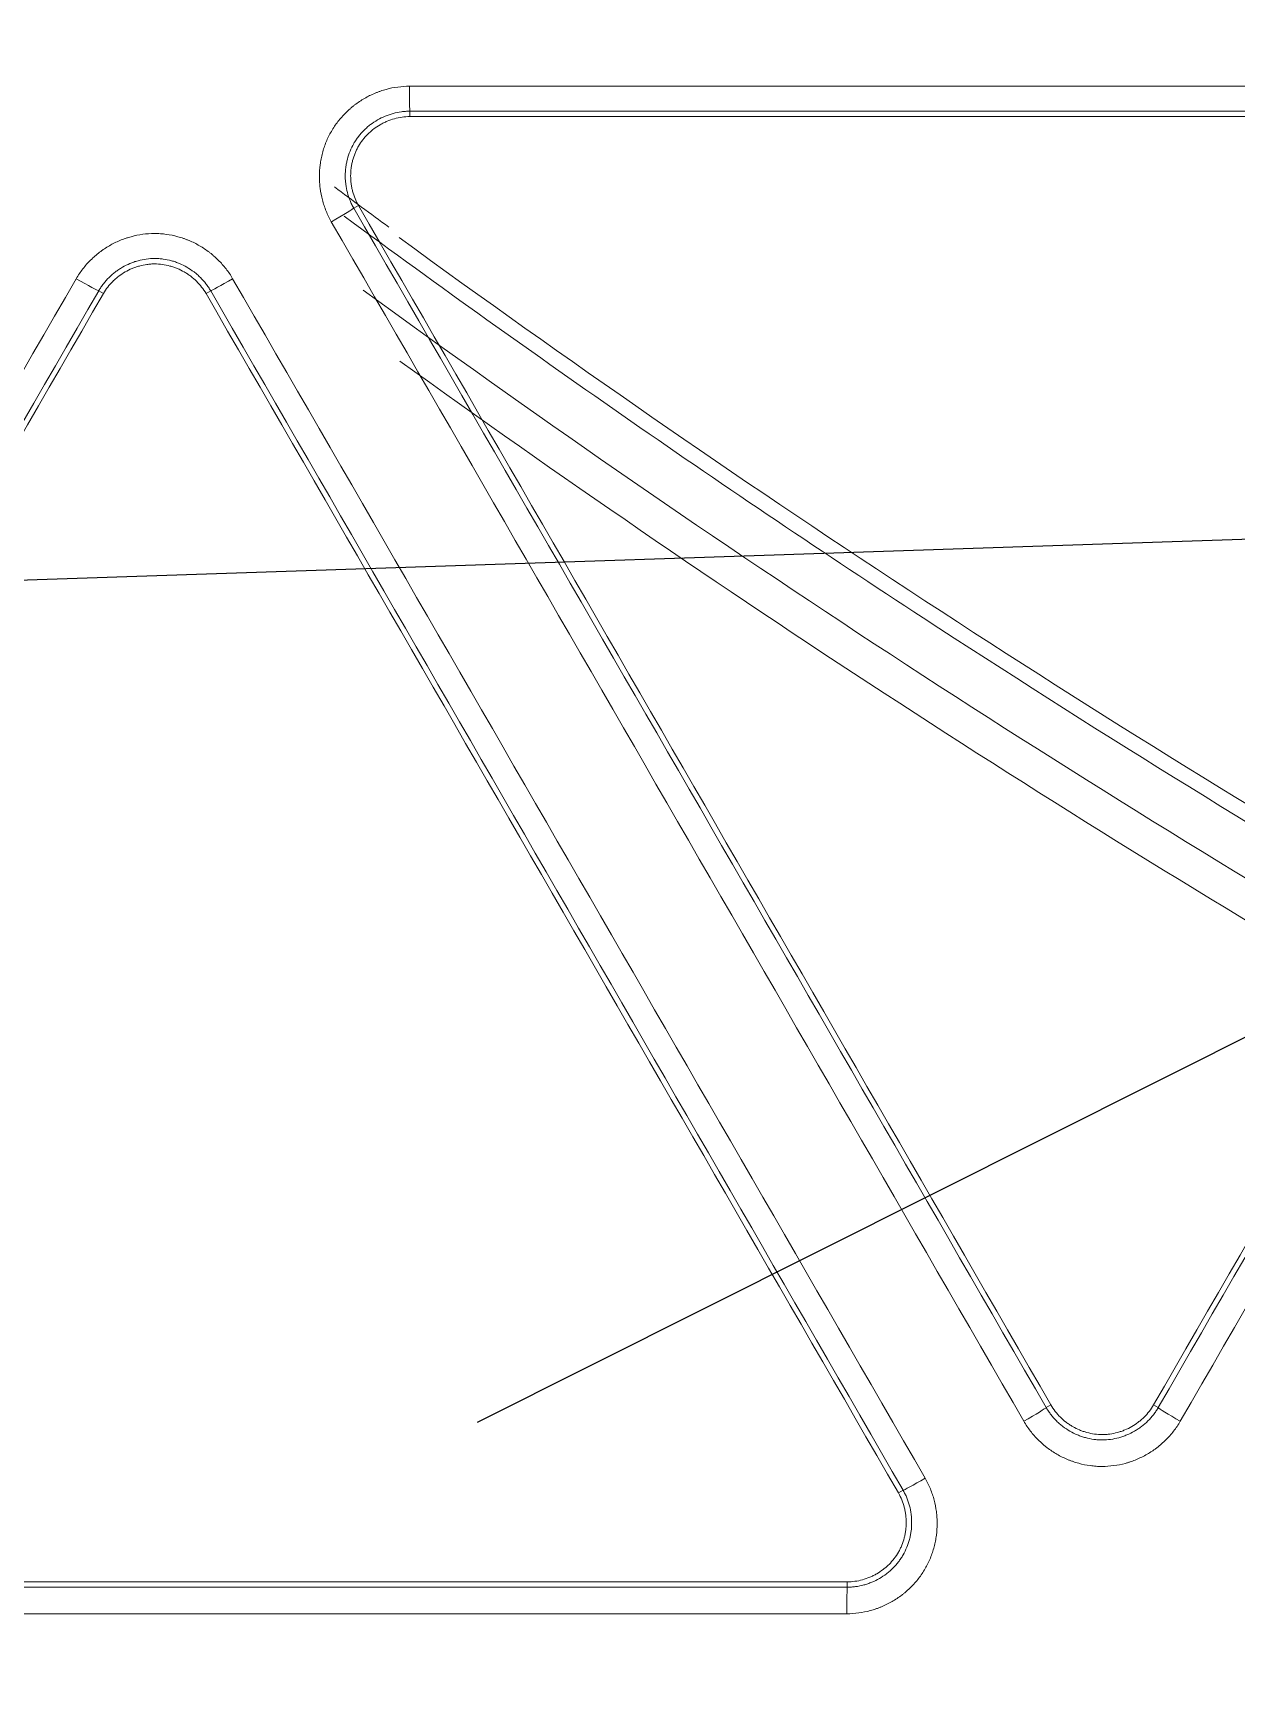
# Model space of a CAD drawing. Header units: inches. Extents: x 405346 to 489838, y -25612 to 14934.
# Drawn here: x 462652.5 to 462674.72, y 4109.12 to 4139.5 of the extents above; entities that cross this region are included whole.
import ezdxf

# ---------------------------------------------------------------- set-up
doc = ezdxf.new("R2010")
doc.units = ezdxf.units.IN
doc.header["$LTSCALE"] = 200
doc.header["$MEASUREMENT"] = 0
doc.linetypes.add('DH-HID2', pattern=[1.2, 0.8, -0.4])
doc.layers.add('FU-FURM', color=251, linetype='DH-HID2')
doc.layers.add('SS-EQ', color=2, linetype='Continuous', lineweight=20)

# ---------------------------------------------------------------- blocks, each defined once
blk = doc.blocks.new('FLLLL')
at = {"layer": 'FU-FURM'}
for p, q in [((462423.892, 3523.489), (462742.032, 3534.147)), ((462708.207, 3517.182), (462742.032, 3534.147)), ((462509.704, 3509.441), (462708.243, 3516.092))]:
    blk.add_line(p, q, dxfattribs=at)
blk.add_arc((461394.824, 3304.016), 1330.569, 350.923223, 9.218904, dxfattribs=at)
blk = doc.blocks.new('4way무풍')
at = {"layer": 'SS-EQ'}
for p, q in [((-135.276, -183.374), (-135.276, -183.474)), ((-136.224, -185.116), (-136.31, -185.166)), ((-140.935, -186.741), (-141.021, -186.691)), ((-138.953, -186.691), (-139.039, -186.741)), ((-123.523, -207.314), (-123.436, -207.264)), ((-121.541, -207.264), (-121.455, -207.314)), ((-126.252, -208.89), (-126.165, -208.84)), ((-127.2, -210.631), (-127.2, -210.531))]:
    blk.add_line(p, q, dxfattribs=at)
for radius, start, end in [(229.825, 233.51116, 233.82237), (231.045, 233.89835, 239.58993), (231.709, 234.22449, 239.58993)]:
    blk.add_arc((0, 0), radius, start, end, dxfattribs=at)
for centre, major_axis, ratio, start_param, end_param in [((-135.276, -182.9), (0, -0.474), 0.009218, 4.739132, 6.248277), ((-136.72, -185.402), (-0.41, -0.237), 0.019, 1.549332, 3.10668), ((-141.431, -186.454), (-0.41, 0.237), 0.02804, 1.57608, 3.106672), ((-138.543, -186.454), (0.41, 0.237), 0.019018, 3.176506, 4.690838), ((-123.933, -207.55), (-0.41, -0.237), 0.026209, 1.548701, 3.106674), ((-121.044, -207.55), (0.41, -0.237), 0.03232, 3.176517, 4.724307), ((-125.755, -208.602), (-0.41, -0.237), 0.026299, 0.034919, 1.548596), ((-127.2, -211.104), (0, 0.474), 0.005995, 0.035043, 1.605202)]:
    blk.add_ellipse(centre, major_axis=major_axis, ratio=ratio, start_param=start_param, end_param=end_param, dxfattribs=at)
for points, knots in [([(-0.032, -346.294), (-6.969, -346.294), (-13.906, -346.294), (-27.78, -346.294), (-34.717, -346.294), (-55.528, -346.294), (-69.403, -346.294), (-97.151, -346.294), (-111.025, -346.294), (-138.774, -346.294), (-152.648, -346.294), (-180.396, -346.294), (-194.27, -346.294), (-215.082, -346.294), (-222.019, -346.294), (-235.893, -346.294), (-242.83, -346.294), (-253.236, -346.294), (-256.704, -346.293), (-263.641, -346.293), (-267.11, -346.294), (-272.313, -346.294), (-274.047, -346.294), (-276.648, -346.294), (-277.515, -346.294), (-279.25, -346.294), (-280.117, -346.293), (-281.418, -346.293), (-281.851, -346.293), (-282.718, -346.293), (-283.152, -346.293), (-283.802, -346.293), (-284.019, -346.294), (-284.453, -346.294), (-284.669, -346.294), (-285.103, -346.294), (-285.32, -346.293), (-285.753, -346.291), (-285.97, -346.288), (-286.62, -346.277), (-287.053, -346.265), (-287.92, -346.232), (-288.353, -346.21), (-289.653, -346.133), (-290.519, -346.062), (-291.817, -345.929), (-292.25, -345.88), (-292.899, -345.799), (-293.116, -345.771), (-293.548, -345.713), (-294.627, -345.561), (-295.697, -345.382), (-298.249, -344.898), (-299.929, -344.504), (-302.417, -343.81), (-304.065, -343.313), (-305.692, -342.746), (-308.116, -341.843), (-309.711, -341.172), (-311.481, -340.336), (-311.677, -340.242), (-312.069, -340.051), (-312.265, -339.955), (-312.85, -339.663), (-313.238, -339.464), (-314.393, -338.857), (-315.91, -338.018), (-317.384, -337.119), (-318.837, -336.19), (-319.553, -335.711), (-320.962, -334.724), (-322.351, -333.708), (-324.369, -332.095), (-326.323, -330.394), (-327.582, -329.2), (-328.355, -328.435), (-328.586, -328.204), (-328.815, -327.971), (-328.968, -327.815), (-329.044, -327.737), (-329.423, -327.345), (-329.723, -327.029), (-330.61, -326.073), (-331.762, -324.777), (-333.398, -322.77), (-334.43, -321.391), (-335.932, -319.291), (-336.873, -317.851), (-338.196, -315.627), (-339.047, -314.124), (-339.838, -312.58), (-340.313, -311.601), (-340.454, -311.306), (-340.593, -311.01), (-340.685, -310.813), (-340.731, -310.713), (-340.958, -310.218), (-341.135, -309.821), (-341.654, -308.624), (-342.309, -307.019), (-343.186, -304.583), (-343.7, -302.939), (-344.419, -300.46), (-344.828, -298.788), (-345.336, -296.251), (-345.487, -295.401), (-345.755, -293.691), (-345.871, -292.831), (-345.994, -291.749), (-346.017, -291.533), (-346.062, -291.099), (-346.083, -290.882), (-346.143, -290.23), (-346.178, -289.796), (-346.239, -288.927), (-346.265, -288.493), (-346.307, -287.624), (-346.324, -287.19), (-346.342, -286.538), (-346.347, -286.321), (-346.354, -285.886), (-346.356, -285.669), (-346.359, -285.235), (-346.359, -285.017), (-346.359, -284.583), (-346.359, -284.366), (-346.358, -283.714), (-346.358, -283.28), (-346.358, -282.411), (-346.358, -281.976), (-346.358, -280.673), (-346.358, -279.804), (-346.359, -278.066), (-346.359, -277.197), (-346.359, -274.59), (-346.359, -272.852), (-346.358, -264.163), (-346.358, -257.211), (-346.359, -236.356), (-346.359, -222.453), (-346.359, -194.646), (-346.359, -180.743), (-346.359, -152.936), (-346.359, -139.033), (-346.359, -111.226), (-346.359, -69.517), (-346.359, -27.807), (-346.359, 0)], [0, 0, 0, 0, 0.03125, 0.03125, 0.0625, 0.0625, 0.125, 0.125, 0.1875, 0.1875, 0.25, 0.25, 0.3125, 0.3125, 0.34375, 0.34375, 0.375, 0.375, 0.390625, 0.390625, 0.40625, 0.40625, 0.414063, 0.414063, 0.417969, 0.417969, 0.421875, 0.421875, 0.423828, 0.423828, 0.425781, 0.425781, 0.426758, 0.426758, 0.427734, 0.427734, 0.428711, 0.428711, 0.429688, 0.429688, 0.431641, 0.431641, 0.433594, 0.433594, 0.4375, 0.4375, 0.439453, 0.439453, 0.44043, 0.44043, 0.441406, 0.445313, 0.445313, 0.453125, 0.453125, 0.457031, 0.460938, 0.460938, 0.46875, 0.46875, 0.469727, 0.469727, 0.470703, 0.470703, 0.472656, 0.472656, 0.476563, 0.480469, 0.480469, 0.484375, 0.484375, 0.488281, 0.492188, 0.496094, 0.5, 0.5, 0.500977, 0.501465, 0.501465, 0.501953, 0.501953, 0.503906, 0.503906, 0.507813, 0.511719, 0.515625, 0.515625, 0.523438, 0.523438, 0.527344, 0.53125, 0.53125, 0.532227, 0.532715, 0.532715, 0.533203, 0.533203, 0.535156, 0.535156, 0.539063, 0.542969, 0.546875, 0.546875, 0.554688, 0.554688, 0.558594, 0.558594, 0.5625, 0.5625, 0.563477, 0.563477, 0.564453, 0.564453, 0.566406, 0.566406, 0.568359, 0.568359, 0.570313, 0.570313, 0.571289, 0.571289, 0.572266, 0.572266, 0.573242, 0.573242, 0.574219, 0.574219, 0.576172, 0.576172, 0.578125, 0.578125, 0.582031, 0.582031, 0.585938, 0.585938, 0.59375, 0.59375, 0.625, 0.625, 0.6875, 0.6875, 0.75, 0.75, 0.8125, 0.8125, 0.875, 1, 1, 1, 1]), ([(-345.164, 0), (-345.164, -27.72), (-345.163, -69.3), (-345.162, -110.879), (-345.161, -138.599), (-345.16, -152.459), (-345.158, -180.179), (-345.157, -194.038), (-345.154, -221.758), (-345.152, -235.618), (-345.147, -256.408), (-345.146, -263.338), (-345.145, -272), (-345.144, -273.733), (-345.144, -276.331), (-345.144, -277.198), (-345.143, -278.93), (-345.142, -279.796), (-345.142, -281.096), (-345.141, -281.529), (-345.141, -282.395), (-345.141, -282.828), (-345.141, -283.694), (-345.141, -284.128), (-345.14, -284.777), (-345.139, -284.994), (-345.136, -285.427), (-345.134, -285.643), (-345.124, -286.293), (-345.113, -286.726), (-345.08, -287.592), (-345.06, -288.025), (-345.009, -288.891), (-344.978, -289.324), (-344.926, -289.973), (-344.898, -290.298), (-344.868, -290.623), (-344.847, -290.839), (-344.836, -290.947), (-344.736, -291.92), (-344.629, -292.78), (-344.379, -294.49), (-344.236, -295.341), (-343.754, -297.876), (-343.361, -299.547), (-342.665, -302.025), (-342.166, -303.667), (-341.312, -306.101), (-340.67, -307.704), (-340.162, -308.899), (-339.901, -309.494), (-339.629, -310.087), (-339.446, -310.481), (-339.353, -310.678), (-338.885, -311.657), (-338.495, -312.43), (-337.684, -313.955), (-337.263, -314.706), (-336.391, -316.189), (-335.94, -316.919), (-335.007, -318.36), (-334.525, -319.069), (-333.532, -320.468), (-332.508, -321.846), (-330.881, -323.85), (-329.735, -325.144), (-328.853, -326.098), (-328.555, -326.413), (-328.177, -326.804), (-328.101, -326.882), (-327.949, -327.038), (-327.721, -327.27), (-327.491, -327.501), (-326.721, -328.264), (-325.466, -329.454), (-323.518, -331.15), (-321.504, -332.756), (-320.119, -333.767), (-318.711, -334.749), (-317.997, -335.224), (-316.546, -336.146), (-315.81, -336.593), (-314.315, -337.455), (-313.557, -337.871), (-312.595, -338.371), (-312.305, -338.52), (-312.014, -338.667), (-311.819, -338.764), (-311.722, -338.813), (-311.235, -339.053), (-310.844, -339.241), (-309.666, -339.791), (-308.875, -340.139), (-307.283, -340.8), (-305.68, -341.425), (-303.244, -342.258), (-301.598, -342.743), (-299.114, -343.417), (-297.436, -343.797), (-294.888, -344.259), (-294.033, -344.395), (-292.957, -344.543), (-292.742, -344.571), (-292.31, -344.625), (-291.663, -344.704), (-291.015, -344.771), (-289.72, -344.892), (-288.856, -344.954), (-287.56, -345.019), (-287.128, -345.036), (-286.48, -345.054), (-286.264, -345.059), (-285.831, -345.067), (-285.615, -345.069), (-285.183, -345.073), (-284.967, -345.074), (-284.534, -345.075), (-284.318, -345.075), (-283.67, -345.076), (-283.237, -345.076), (-282.589, -345.076), (-282.373, -345.076), (-281.94, -345.076), (-281.724, -345.076), (-281.075, -345.076), (-280.643, -345.077), (-279.346, -345.077), (-278.481, -345.078), (-276.752, -345.079), (-275.887, -345.079), (-273.293, -345.079), (-271.563, -345.08), (-262.916, -345.081), (-255.998, -345.082), (-242.162, -345.085), (-235.244, -345.086), (-221.408, -345.089), (-214.49, -345.09), (-193.736, -345.092), (-179.9, -345.094), (-152.228, -345.096), (-138.392, -345.096), (-110.72, -345.097), (-96.884, -345.098), (-69.212, -345.098), (-55.376, -345.099), (-34.622, -345.099), (-27.704, -345.099), (-13.868, -345.099), (-6.95, -345.099), (-0.032, -345.099)], [0, 0, 0, 0, 0.125, 0.1875, 0.1875, 0.25, 0.25, 0.3125, 0.3125, 0.375, 0.375, 0.40625, 0.40625, 0.414063, 0.414063, 0.417969, 0.417969, 0.421875, 0.421875, 0.423828, 0.423828, 0.425781, 0.425781, 0.427734, 0.427734, 0.428711, 0.428711, 0.429688, 0.429688, 0.431641, 0.431641, 0.433594, 0.433594, 0.435547, 0.435547, 0.436523, 0.437012, 0.437012, 0.4375, 0.4375, 0.441406, 0.441406, 0.445313, 0.445313, 0.453125, 0.453125, 0.457031, 0.460938, 0.464844, 0.464844, 0.466797, 0.467773, 0.467773, 0.46875, 0.46875, 0.472656, 0.472656, 0.476563, 0.476563, 0.480469, 0.480469, 0.484375, 0.484375, 0.488281, 0.492188, 0.496094, 0.496094, 0.498047, 0.498047, 0.498535, 0.498535, 0.499023, 0.5, 0.5, 0.503906, 0.507813, 0.511719, 0.515625, 0.515625, 0.519531, 0.519531, 0.523438, 0.523438, 0.527344, 0.527344, 0.52832, 0.528809, 0.528809, 0.529297, 0.529297, 0.53125, 0.53125, 0.535156, 0.535156, 0.539063, 0.542969, 0.546875, 0.546875, 0.554688, 0.554688, 0.558594, 0.558594, 0.55957, 0.55957, 0.560547, 0.5625, 0.5625, 0.566406, 0.566406, 0.568359, 0.568359, 0.569336, 0.569336, 0.570313, 0.570313, 0.571289, 0.571289, 0.572266, 0.572266, 0.574219, 0.574219, 0.575195, 0.575195, 0.576172, 0.576172, 0.578125, 0.578125, 0.582031, 0.582031, 0.585938, 0.585938, 0.59375, 0.59375, 0.625, 0.625, 0.65625, 0.65625, 0.6875, 0.6875, 0.75, 0.75, 0.8125, 0.8125, 0.875, 0.875, 0.9375, 0.9375, 0.96875, 0.96875, 1, 1, 1, 1]), ([(-136.725, -185.415), (-136.743, -185.383), (-136.76, -185.351), (-136.792, -185.285), (-136.807, -185.251), (-136.849, -185.151), (-136.894, -185.013), (-136.922, -184.871), (-136.934, -184.78), (-136.936, -184.762), (-136.939, -184.725), (-136.944, -184.671), (-136.945, -184.616), (-136.945, -184.507), (-136.941, -184.435), (-136.927, -184.327), (-136.921, -184.291), (-136.911, -184.237), (-136.907, -184.219), (-136.899, -184.184), (-136.894, -184.166), (-136.871, -184.078), (-136.825, -183.94), (-136.761, -183.81), (-136.706, -183.715), (-136.687, -183.684), (-136.646, -183.623), (-136.625, -183.594), (-136.558, -183.508), (-136.51, -183.454), (-136.433, -183.377), (-136.393, -183.34), (-136.352, -183.305), (-136.323, -183.282), (-136.309, -183.27), (-136.236, -183.215), (-136.115, -183.134), (-135.985, -183.07), (-135.901, -183.035), (-135.884, -183.028), (-135.85, -183.015), (-135.833, -183.009), (-135.781, -182.991), (-135.746, -182.98), (-135.641, -182.952), (-135.57, -182.937), (-135.426, -182.918), (-135.354, -182.913), (-135.28, -182.913)], [0, 0, 0, 0, 0.03125, 0.03125, 0.0625, 0.0625, 0.125, 0.1875, 0.1875, 0.203125, 0.203125, 0.21875, 0.25, 0.25, 0.3125, 0.3125, 0.34375, 0.34375, 0.359375, 0.359375, 0.375, 0.375, 0.4375, 0.5, 0.5, 0.53125, 0.53125, 0.5625, 0.5625, 0.625, 0.625, 0.65625, 0.671875, 0.671875, 0.6875, 0.6875, 0.75, 0.8125, 0.8125, 0.828125, 0.828125, 0.84375, 0.84375, 0.875, 0.875, 0.9375, 0.9375, 1, 1, 1, 1]), ([(-135.276, -183.374), (-135.279, -183.374), (-135.283, -183.374), (-135.289, -183.374), (-135.299, -183.374), (-135.322, -183.375), (-135.368, -183.377), (-135.406, -183.381), (-135.483, -183.392), (-135.534, -183.402), (-135.609, -183.423), (-135.634, -183.43), (-135.684, -183.447), (-135.708, -183.457), (-135.781, -183.487), (-135.874, -183.533), (-135.96, -183.591), (-136.012, -183.63), (-136.023, -183.638), (-136.043, -183.655), (-136.073, -183.68), (-136.101, -183.707), (-136.157, -183.762), (-136.191, -183.8), (-136.239, -183.862), (-136.254, -183.883), (-136.283, -183.926), (-136.297, -183.949), (-136.336, -184.017), (-136.359, -184.063), (-136.398, -184.159), (-136.415, -184.208), (-136.434, -184.284), (-136.44, -184.31), (-136.45, -184.361), (-136.454, -184.387), (-136.464, -184.464), (-136.467, -184.516), (-136.468, -184.594), (-136.467, -184.62), (-136.464, -184.659), (-136.463, -184.672), (-136.461, -184.698), (-136.459, -184.711), (-136.451, -184.776), (-136.431, -184.878), (-136.399, -184.976), (-136.369, -185.049), (-136.359, -185.072), (-136.341, -185.108), (-136.335, -185.119), (-136.326, -185.137), (-136.321, -185.146), (-136.316, -185.154), (-136.313, -185.16), (-136.312, -185.163), (-136.31, -185.166)], [0, 0, 0, 0, 0.003906, 0.003906, 0.007812, 0.015625, 0.03125, 0.0625, 0.0625, 0.125, 0.125, 0.15625, 0.15625, 0.1875, 0.1875, 0.25, 0.3125, 0.3125, 0.328125, 0.328125, 0.34375, 0.375, 0.375, 0.4375, 0.4375, 0.46875, 0.46875, 0.5, 0.5, 0.5625, 0.5625, 0.625, 0.625, 0.65625, 0.65625, 0.6875, 0.6875, 0.75, 0.75, 0.78125, 0.78125, 0.796875, 0.796875, 0.8125, 0.8125, 0.875, 0.9375, 0.9375, 0.96875, 0.96875, 0.984375, 0.984375, 0.992188, 0.996094, 0.996094, 1, 1, 1, 1]), ([(-136.224, -185.116), (-136.248, -185.074), (-136.269, -185.031), (-136.305, -184.943), (-136.32, -184.898), (-136.338, -184.829), (-136.343, -184.806), (-136.352, -184.759), (-136.356, -184.735), (-136.365, -184.664), (-136.371, -184.569), (-136.365, -184.474), (-136.357, -184.414), (-136.356, -184.402), (-136.352, -184.379), (-136.346, -184.343), (-136.338, -184.308), (-136.32, -184.239), (-136.305, -184.194), (-136.278, -184.128), (-136.268, -184.107), (-136.247, -184.064), (-136.236, -184.042), (-136.2, -183.98), (-136.147, -183.901), (-136.084, -183.83), (-136.033, -183.78), (-136.015, -183.763), (-135.979, -183.732), (-135.96, -183.717), (-135.904, -183.673), (-135.864, -183.647), (-135.802, -183.611), (-135.771, -183.594), (-135.738, -183.579), (-135.716, -183.569), (-135.705, -183.564), (-135.65, -183.541), (-135.56, -183.51), (-135.467, -183.491), (-135.372, -183.478), (-135.324, -183.474), (-135.276, -183.474)], [0, 0, 0, 0, 0.0625, 0.0625, 0.125, 0.125, 0.15625, 0.15625, 0.1875, 0.1875, 0.25, 0.3125, 0.3125, 0.328125, 0.328125, 0.34375, 0.375, 0.375, 0.4375, 0.4375, 0.46875, 0.46875, 0.5, 0.5, 0.5625, 0.625, 0.625, 0.65625, 0.65625, 0.6875, 0.6875, 0.75, 0.75, 0.78125, 0.796875, 0.796875, 0.8125, 0.8125, 0.875, 0.9375, 0.9375, 1, 1, 1, 1]), ([(-116.477, -198.501), (-119.628, -196.652), (-122.735, -194.728), (-129.427, -190.36), (-132.993, -187.886), (-136.487, -185.313)], [0, 0, 0, 0, 0.457143, 0.457143, 1, 1, 1, 1]), ([(-136.31, -185.166), (-134.179, -188.857), (-132.047, -192.549), (-127.785, -199.932), (-125.654, -203.623), (-123.523, -207.314)], [0, 0, 0, 0, 0.5, 0.5, 1, 1, 1, 1]), ([(-136.224, -185.116), (-134.092, -188.808), (-131.961, -192.499), (-127.699, -199.882), (-125.568, -203.573), (-123.436, -207.264)], [0, 0, 0, 0, 0.5, 0.5, 1, 1, 1, 1]), ([(-123.936, -207.566), (-126.067, -203.875), (-128.198, -200.183), (-132.461, -192.799), (-134.593, -189.107), (-136.725, -185.415)], [0, 0, 0, 0, 0.5, 0.5, 1, 1, 1, 1]), ([(-141.436, -186.467), (-141.417, -186.435), (-141.398, -186.404), (-141.357, -186.343), (-141.336, -186.314), (-141.269, -186.227), (-141.173, -186.119), (-141.063, -186.024), (-140.991, -185.968), (-140.976, -185.957), (-140.946, -185.936), (-140.901, -185.905), (-140.855, -185.876), (-140.76, -185.822), (-140.695, -185.79), (-140.595, -185.748), (-140.561, -185.735), (-140.509, -185.717), (-140.492, -185.711), (-140.457, -185.701), (-140.439, -185.696), (-140.351, -185.672), (-140.209, -185.643), (-140.064, -185.633), (-139.955, -185.633), (-139.918, -185.634), (-139.845, -185.639), (-139.809, -185.643), (-139.701, -185.658), (-139.63, -185.672), (-139.525, -185.701), (-139.491, -185.711), (-139.439, -185.729), (-139.422, -185.735), (-139.388, -185.748), (-139.37, -185.755), (-139.286, -185.79), (-139.156, -185.855), (-139.035, -185.935), (-138.963, -185.99), (-138.949, -186.002), (-138.92, -186.025), (-138.906, -186.037), (-138.865, -186.073), (-138.838, -186.097), (-138.761, -186.174), (-138.713, -186.229), (-138.624, -186.343), (-138.584, -186.403), (-138.547, -186.467)], [0, 0, 0, 0, 0.03125, 0.03125, 0.0625, 0.0625, 0.125, 0.1875, 0.1875, 0.203125, 0.203125, 0.21875, 0.25, 0.25, 0.3125, 0.3125, 0.34375, 0.34375, 0.359375, 0.359375, 0.375, 0.375, 0.4375, 0.5, 0.5, 0.53125, 0.53125, 0.5625, 0.5625, 0.625, 0.625, 0.65625, 0.65625, 0.671875, 0.671875, 0.6875, 0.6875, 0.75, 0.8125, 0.8125, 0.828125, 0.828125, 0.84375, 0.84375, 0.875, 0.875, 0.9375, 0.9375, 1, 1, 1, 1]), ([(-138.953, -186.691), (-138.954, -186.688), (-138.956, -186.686), (-138.959, -186.68), (-138.964, -186.671), (-138.976, -186.652), (-139.001, -186.614), (-139.024, -186.582), (-139.071, -186.52), (-139.106, -186.482), (-139.161, -186.427), (-139.18, -186.409), (-139.22, -186.375), (-139.24, -186.358), (-139.303, -186.311), (-139.389, -186.253), (-139.482, -186.207), (-139.543, -186.182), (-139.555, -186.177), (-139.579, -186.167), (-139.616, -186.154), (-139.653, -186.142), (-139.729, -186.122), (-139.779, -186.112), (-139.856, -186.101), (-139.882, -186.098), (-139.934, -186.095), (-139.961, -186.094), (-140.039, -186.094), (-140.091, -186.097), (-140.194, -186.111), (-140.245, -186.122), (-140.32, -186.143), (-140.345, -186.15), (-140.395, -186.168), (-140.419, -186.177), (-140.491, -186.207), (-140.538, -186.23), (-140.605, -186.269), (-140.638, -186.289), (-140.67, -186.312), (-140.692, -186.327), (-140.702, -186.335), (-140.754, -186.374), (-140.833, -186.442), (-140.902, -186.52), (-140.95, -186.582), (-140.965, -186.603), (-140.987, -186.635), (-140.994, -186.646), (-141.005, -186.663), (-141.01, -186.672), (-141.015, -186.68), (-141.018, -186.686), (-141.02, -186.689), (-141.021, -186.691)], [0, 0, 0, 0, 0.003906, 0.003906, 0.007813, 0.015625, 0.03125, 0.0625, 0.0625, 0.125, 0.125, 0.15625, 0.15625, 0.1875, 0.1875, 0.25, 0.3125, 0.3125, 0.328125, 0.328125, 0.34375, 0.375, 0.375, 0.4375, 0.4375, 0.46875, 0.46875, 0.5, 0.5, 0.5625, 0.5625, 0.625, 0.625, 0.65625, 0.65625, 0.6875, 0.6875, 0.75, 0.75, 0.78125, 0.796875, 0.796875, 0.8125, 0.8125, 0.875, 0.9375, 0.9375, 0.96875, 0.96875, 0.984375, 0.984375, 0.992187, 0.996094, 0.996094, 1, 1, 1, 1]), ([(-140.935, -186.741), (-140.911, -186.7), (-140.884, -186.66), (-140.826, -186.585), (-140.794, -186.55), (-140.744, -186.499), (-140.726, -186.483), (-140.69, -186.452), (-140.671, -186.436), (-140.614, -186.393), (-140.535, -186.34), (-140.449, -186.298), (-140.394, -186.275), (-140.383, -186.27), (-140.36, -186.262), (-140.327, -186.25), (-140.293, -186.239), (-140.224, -186.22), (-140.177, -186.211), (-140.107, -186.201), (-140.083, -186.198), (-140.035, -186.195), (-140.011, -186.194), (-139.939, -186.194), (-139.844, -186.201), (-139.751, -186.22), (-139.682, -186.239), (-139.659, -186.246), (-139.614, -186.261), (-139.591, -186.27), (-139.525, -186.298), (-139.483, -186.319), (-139.421, -186.354), (-139.39, -186.373), (-139.361, -186.393), (-139.341, -186.407), (-139.332, -186.414), (-139.284, -186.451), (-139.212, -186.513), (-139.149, -186.584), (-139.09, -186.66), (-139.063, -186.7), (-139.039, -186.741)], [0, 0, 0, 0, 0.0625, 0.0625, 0.125, 0.125, 0.15625, 0.15625, 0.1875, 0.1875, 0.25, 0.3125, 0.3125, 0.328125, 0.328125, 0.34375, 0.375, 0.375, 0.4375, 0.4375, 0.46875, 0.46875, 0.5, 0.5, 0.5625, 0.625, 0.625, 0.65625, 0.65625, 0.6875, 0.6875, 0.75, 0.75, 0.78125, 0.796875, 0.796875, 0.8125, 0.8125, 0.875, 0.9375, 0.9375, 1, 1, 1, 1]), ([(-138.547, -186.467), (-136.415, -190.159), (-134.284, -193.851), (-130.021, -201.235), (-127.889, -204.927), (-125.758, -208.618)], [0, 0, 0, 0, 0.5, 0.5, 1, 1, 1, 1]), ([(-126.252, -208.89), (-128.383, -205.199), (-130.514, -201.507), (-134.777, -194.125), (-136.908, -190.433), (-139.039, -186.741)], [0, 0, 0, 0, 0.5, 0.5, 1, 1, 1, 1]), ([(-126.165, -208.84), (-128.296, -205.148), (-130.427, -201.457), (-134.69, -194.074), (-136.821, -190.383), (-138.953, -186.691)], [0, 0, 0, 0, 0.5, 0.5, 1, 1, 1, 1]), ([(-123.523, -207.314), (-123.521, -207.317), (-123.519, -207.32), (-123.516, -207.325), (-123.511, -207.334), (-123.499, -207.353), (-123.474, -207.391), (-123.451, -207.423), (-123.404, -207.484), (-123.369, -207.523), (-123.314, -207.578), (-123.295, -207.596), (-123.255, -207.63), (-123.235, -207.647), (-123.173, -207.694), (-123.086, -207.751), (-122.993, -207.798), (-122.933, -207.823), (-122.921, -207.828), (-122.896, -207.837), (-122.859, -207.85), (-122.822, -207.862), (-122.747, -207.882), (-122.696, -207.893), (-122.619, -207.903), (-122.593, -207.906), (-122.541, -207.91), (-122.515, -207.911), (-122.436, -207.911), (-122.385, -207.907), (-122.282, -207.893), (-122.231, -207.883), (-122.156, -207.862), (-122.131, -207.854), (-122.081, -207.837), (-122.057, -207.828), (-121.985, -207.798), (-121.938, -207.775), (-121.871, -207.736), (-121.838, -207.715), (-121.806, -207.693), (-121.784, -207.678), (-121.774, -207.67), (-121.722, -207.631), (-121.643, -207.562), (-121.574, -207.485), (-121.526, -207.424), (-121.511, -207.402), (-121.489, -207.37), (-121.482, -207.359), (-121.471, -207.342), (-121.466, -207.334), (-121.461, -207.325), (-121.458, -207.32), (-121.456, -207.317), (-121.455, -207.314)], [0, 0, 0, 0, 0.003906, 0.003906, 0.007812, 0.015625, 0.03125, 0.0625, 0.0625, 0.125, 0.125, 0.15625, 0.15625, 0.1875, 0.1875, 0.25, 0.3125, 0.3125, 0.328125, 0.328125, 0.34375, 0.375, 0.375, 0.4375, 0.4375, 0.46875, 0.46875, 0.5, 0.5, 0.5625, 0.5625, 0.625, 0.625, 0.65625, 0.65625, 0.6875, 0.6875, 0.75, 0.75, 0.78125, 0.796875, 0.796875, 0.8125, 0.8125, 0.875, 0.9375, 0.9375, 0.96875, 0.96875, 0.984375, 0.984375, 0.992188, 0.996094, 0.996094, 1, 1, 1, 1]), ([(-121.541, -207.264), (-121.565, -207.306), (-121.592, -207.346), (-121.65, -207.421), (-121.681, -207.456), (-121.732, -207.506), (-121.75, -207.523), (-121.786, -207.554), (-121.805, -207.569), (-121.862, -207.613), (-121.941, -207.665), (-122.026, -207.708), (-122.082, -207.731), (-122.093, -207.735), (-122.115, -207.744), (-122.149, -207.756), (-122.183, -207.767), (-122.252, -207.786), (-122.298, -207.795), (-122.369, -207.805), (-122.393, -207.807), (-122.44, -207.811), (-122.465, -207.811), (-122.536, -207.811), (-122.631, -207.805), (-122.725, -207.786), (-122.794, -207.767), (-122.817, -207.76), (-122.862, -207.744), (-122.885, -207.736), (-122.951, -207.708), (-122.993, -207.687), (-123.055, -207.651), (-123.075, -207.639), (-123.115, -207.612), (-123.135, -207.598), (-123.192, -207.555), (-123.264, -207.492), (-123.327, -207.421), (-123.385, -207.346), (-123.412, -207.306), (-123.436, -207.264)], [0, 0, 0, 0, 0.0625, 0.0625, 0.125, 0.125, 0.15625, 0.15625, 0.1875, 0.1875, 0.25, 0.3125, 0.3125, 0.328125, 0.328125, 0.34375, 0.375, 0.375, 0.4375, 0.4375, 0.46875, 0.46875, 0.5, 0.5, 0.5625, 0.625, 0.625, 0.65625, 0.65625, 0.6875, 0.6875, 0.75, 0.75, 0.78125, 0.78125, 0.8125, 0.8125, 0.875, 0.9375, 0.9375, 1, 1, 1, 1]), ([(-121.047, -207.566), (-121.065, -207.598), (-121.085, -207.629), (-121.126, -207.69), (-121.147, -207.72), (-121.214, -207.806), (-121.31, -207.914), (-121.419, -208.01), (-121.492, -208.065), (-121.507, -208.076), (-121.537, -208.097), (-121.582, -208.128), (-121.628, -208.157), (-121.722, -208.211), (-121.787, -208.243), (-121.888, -208.285), (-121.922, -208.298), (-121.974, -208.316), (-121.991, -208.322), (-122.026, -208.333), (-122.044, -208.338), (-122.132, -208.362), (-122.274, -208.39), (-122.418, -208.4), (-122.528, -208.4), (-122.565, -208.399), (-122.638, -208.394), (-122.674, -208.39), (-122.782, -208.376), (-122.853, -208.361), (-122.957, -208.333), (-122.992, -208.322), (-123.044, -208.304), (-123.061, -208.298), (-123.095, -208.285), (-123.112, -208.278), (-123.197, -208.243), (-123.327, -208.179), (-123.448, -208.098), (-123.52, -208.043), (-123.534, -208.032), (-123.563, -208.009), (-123.577, -207.997), (-123.618, -207.961), (-123.645, -207.936), (-123.722, -207.859), (-123.77, -207.805), (-123.858, -207.69), (-123.899, -207.63), (-123.936, -207.566)], [0, 0, 0, 0, 0.03125, 0.03125, 0.0625, 0.0625, 0.125, 0.1875, 0.1875, 0.203125, 0.203125, 0.21875, 0.25, 0.25, 0.3125, 0.3125, 0.34375, 0.34375, 0.359375, 0.359375, 0.375, 0.375, 0.4375, 0.5, 0.5, 0.53125, 0.53125, 0.5625, 0.5625, 0.625, 0.625, 0.65625, 0.65625, 0.671875, 0.671875, 0.6875, 0.6875, 0.75, 0.8125, 0.8125, 0.828125, 0.828125, 0.84375, 0.84375, 0.875, 0.875, 0.9375, 0.9375, 1, 1, 1, 1]), ([(-125.758, -208.618), (-125.74, -208.65), (-125.723, -208.683), (-125.69, -208.749), (-125.675, -208.782), (-125.634, -208.883), (-125.588, -209.02), (-125.56, -209.163), (-125.549, -209.253), (-125.547, -209.272), (-125.543, -209.308), (-125.539, -209.363), (-125.537, -209.417), (-125.537, -209.526), (-125.542, -209.598), (-125.556, -209.706), (-125.562, -209.742), (-125.572, -209.796), (-125.576, -209.814), (-125.584, -209.85), (-125.588, -209.867), (-125.612, -209.955), (-125.658, -210.093), (-125.721, -210.223), (-125.776, -210.318), (-125.796, -210.349), (-125.836, -210.41), (-125.858, -210.439), (-125.924, -210.525), (-125.972, -210.579), (-126.049, -210.656), (-126.076, -210.681), (-126.117, -210.717), (-126.131, -210.728), (-126.159, -210.752), (-126.174, -210.763), (-126.247, -210.819), (-126.367, -210.899), (-126.497, -210.963), (-126.581, -210.998), (-126.598, -211.005), (-126.633, -211.018), (-126.65, -211.024), (-126.702, -211.042), (-126.737, -211.053), (-126.842, -211.082), (-126.913, -211.096), (-127.056, -211.115), (-127.129, -211.12), (-127.202, -211.12)], [0, 0, 0, 0, 0.03125, 0.03125, 0.0625, 0.0625, 0.125, 0.1875, 0.1875, 0.203125, 0.203125, 0.21875, 0.25, 0.25, 0.3125, 0.3125, 0.34375, 0.34375, 0.359375, 0.359375, 0.375, 0.375, 0.4375, 0.5, 0.5, 0.53125, 0.53125, 0.5625, 0.5625, 0.625, 0.625, 0.65625, 0.65625, 0.671875, 0.671875, 0.6875, 0.6875, 0.75, 0.8125, 0.8125, 0.828125, 0.828125, 0.84375, 0.84375, 0.875, 0.875, 0.9375, 0.9375, 1, 1, 1, 1]), ([(-127.2, -210.631), (-127.196, -210.631), (-127.193, -210.63), (-127.187, -210.63), (-127.177, -210.63), (-127.154, -210.63), (-127.108, -210.627), (-127.069, -210.623), (-126.992, -210.613), (-126.942, -210.603), (-126.866, -210.582), (-126.841, -210.574), (-126.792, -210.557), (-126.767, -210.548), (-126.695, -210.518), (-126.602, -210.471), (-126.515, -210.414), (-126.463, -210.374), (-126.453, -210.366), (-126.433, -210.35), (-126.403, -210.324), (-126.374, -210.298), (-126.319, -210.243), (-126.285, -210.204), (-126.237, -210.143), (-126.222, -210.122), (-126.192, -210.078), (-126.178, -210.056), (-126.139, -209.988), (-126.094, -209.895), (-126.061, -209.797), (-126.041, -209.721), (-126.035, -209.695), (-126.025, -209.644), (-126.021, -209.618), (-126.011, -209.541), (-126.008, -209.489), (-126.008, -209.411), (-126.009, -209.385), (-126.011, -209.346), (-126.012, -209.333), (-126.015, -209.307), (-126.016, -209.294), (-126.024, -209.229), (-126.044, -209.127), (-126.077, -209.029), (-126.106, -208.957), (-126.117, -208.933), (-126.134, -208.897), (-126.14, -208.886), (-126.149, -208.868), (-126.154, -208.86), (-126.159, -208.851), (-126.162, -208.845), (-126.164, -208.842), (-126.165, -208.84)], [0, 0, 0, 0, 0.003906, 0.003906, 0.007813, 0.015625, 0.03125, 0.0625, 0.0625, 0.125, 0.125, 0.15625, 0.15625, 0.1875, 0.1875, 0.25, 0.3125, 0.3125, 0.328125, 0.328125, 0.34375, 0.375, 0.375, 0.4375, 0.4375, 0.46875, 0.46875, 0.5, 0.5, 0.5625, 0.625, 0.625, 0.65625, 0.65625, 0.6875, 0.6875, 0.75, 0.75, 0.78125, 0.78125, 0.796875, 0.796875, 0.8125, 0.8125, 0.875, 0.9375, 0.9375, 0.96875, 0.96875, 0.984375, 0.984375, 0.992188, 0.996094, 0.996094, 1, 1, 1, 1]), ([(-126.252, -208.89), (-126.228, -208.932), (-126.207, -208.974), (-126.171, -209.062), (-126.156, -209.107), (-126.138, -209.177), (-126.133, -209.2), (-126.124, -209.247), (-126.12, -209.271), (-126.111, -209.342), (-126.105, -209.437), (-126.111, -209.532), (-126.118, -209.591), (-126.12, -209.603), (-126.124, -209.627), (-126.13, -209.662), (-126.138, -209.697), (-126.156, -209.766), (-126.171, -209.811), (-126.198, -209.877), (-126.208, -209.899), (-126.229, -209.942), (-126.24, -209.963), (-126.276, -210.025), (-126.329, -210.104), (-126.392, -210.176), (-126.443, -210.226), (-126.461, -210.242), (-126.497, -210.274), (-126.515, -210.289), (-126.572, -210.332), (-126.612, -210.359), (-126.674, -210.394), (-126.705, -210.411), (-126.737, -210.427), (-126.759, -210.437), (-126.77, -210.442), (-126.826, -210.465), (-126.916, -210.496), (-127.009, -210.515), (-127.103, -210.528), (-127.152, -210.531), (-127.2, -210.531)], [0, 0, 0, 0, 0.0625, 0.0625, 0.125, 0.125, 0.15625, 0.15625, 0.1875, 0.1875, 0.25, 0.3125, 0.3125, 0.328125, 0.328125, 0.34375, 0.375, 0.375, 0.4375, 0.4375, 0.46875, 0.46875, 0.5, 0.5, 0.5625, 0.625, 0.625, 0.65625, 0.65625, 0.6875, 0.6875, 0.75, 0.75, 0.78125, 0.796875, 0.796875, 0.8125, 0.8125, 0.875, 0.9375, 0.9375, 1, 1, 1, 1])]:
    blk.add_open_spline(points, degree=3, knots=knots, dxfattribs=at)
for points in [[(-135.28, -182.913), (-126.755, -182.913), (-118.23, -182.914), (-109.704, -182.914)], [(-109.701, -183.374), (-118.226, -183.374), (-126.751, -183.374), (-135.276, -183.374)], [(-109.701, -183.474), (-118.226, -183.474), (-126.751, -183.474), (-135.276, -183.474)], [(-121.541, -207.264), (-117.279, -199.882), (-113.016, -192.499), (-108.754, -185.116)], [(-121.455, -207.314), (-117.192, -199.932), (-112.93, -192.549), (-108.667, -185.166)], [(-108.26, -185.416), (-112.523, -192.8), (-116.785, -200.183), (-121.047, -207.566)], [(-116.34, -198.253), (-122.92, -194.392), (-129.307, -190.203), (-135.47, -185.708)], [(-154.223, -208.617), (-149.961, -201.234), (-145.698, -193.851), (-141.436, -186.467)], [(-141.021, -186.691), (-145.284, -194.074), (-149.547, -201.457), (-153.809, -208.84)], [(-140.935, -186.741), (-145.197, -194.125), (-149.46, -201.507), (-153.722, -208.89)], [(-152.774, -210.531), (-144.25, -210.531), (-135.725, -210.531), (-127.2, -210.531)], [(-152.774, -210.631), (-144.25, -210.631), (-135.725, -210.631), (-127.2, -210.631)], [(-127.202, -211.12), (-135.728, -211.12), (-144.253, -211.12), (-152.778, -211.119)]]:
    blk.add_open_spline(points, degree=3, dxfattribs=at)

msp = doc.modelspace()

# ---------------------------------------------------------------- block references
for name, p in [('FLLLL', (-47.5, 596.663)), ('4way무풍', (462794.732, 4321.426))]:
    msp.add_blockref(name, p)

doc.saveas('drawing.dxf')
